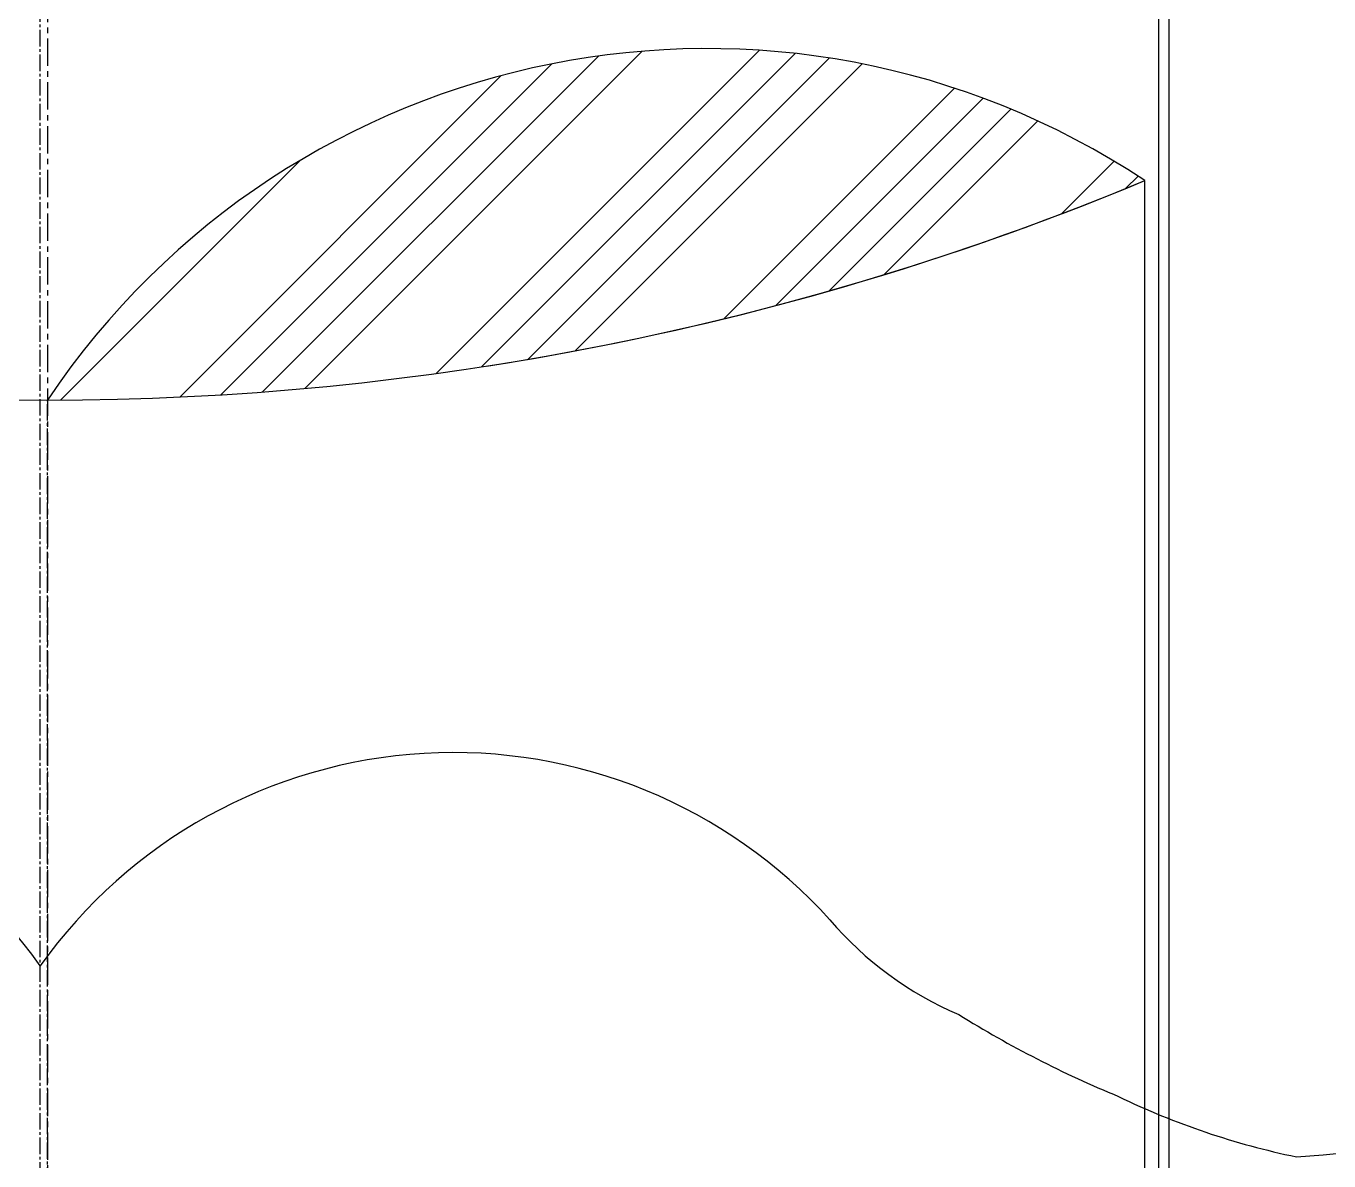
# Model space of a CAD drawing. Header units: millimetres. Extents: x 9612 to 23319, y 1863 to 14354.
# Drawn here: x 11680.3 to 11739.9, y 8591.5 to 8643.3 of the extents above; entities that cross this region are included whole.
import ezdxf

# ---------------------------------------------------------------- set-up
doc = ezdxf.new("R2010")
doc.units = ezdxf.units.MM
doc.header["$MEASUREMENT"] = 0
doc.linetypes.add('CENTER', pattern=[2, 1.25, -0.25, 0.25, -0.25])
doc.linetypes.add('CENTER2', pattern=[1.125, 0.75, -0.125, 0.125, -0.125])

# ---------------------------------------------------------------- blocks, each defined once
blk = doc.blocks.new('ijkkkkkkkkk')
at = {"linetype": 'Continuous'}
h = blk.add_hatch(dxfattribs=at)
h.set_pattern_fill('ANSI34', color=256, scale=12.041773)
h.set_pattern_definition([(44.98855, (-8721.785, -2624.8166), (-5.32176, 5.319633), []), (44.98855, (-8720.011, -2624.8166), (-5.32176, 5.319633), []), (44.98855, (-8718.237, -2624.8166), (-5.32176, 5.319633), []), (44.98855, (-8716.463, -2624.8166), (-5.32176, 5.319633), [])])
edge = h.paths.add_edge_path()
edge.add_ellipse((1205.94232, 805.3915), major_axis=(130.45248, 0), ratio=0.9996004, start_angle=270, end_angle=292.6198649)
edge.add_ellipse((1236.07745, 654.77607), major_axis=(36.2919, 0), ratio=0.9996004, start_angle=56.4847269, end_angle=146.135138)
for p, q in [((1256.74454, 606.78155), (1256.74454, 1186.01506)), ((1257.22988, -1041.89229), (1257.22988, 739.71136))]:
    blk.add_line(p, q)
at = {"linetype": 'CENTER2'}
for p, q in [((1205.61422, 606.78155), (1205.61422, 1136.00153)), ((1205.94232, 534.55999), (1205.94232, 674.99114))]:
    blk.add_line(p, q, dxfattribs=at)
at = {"linetype": 'CENTER'}
blk.add_line((1205.94232, 793.51735), (1205.94232, 373.56985), dxfattribs=at)
at = {"linetype": 'Continuous'}
blk.add_line((1256.11635, 604.84528), (1256.11635, 685.02194), dxfattribs=at)
for centre, major_axis, ratio, start_param, end_param in [((1236.07745, 654.77607), (36.2919, 0), 0.9996004, 0.98584446, 2.55053931), ((1205.94232, 805.3915), (-130.45248, 0), 0.9996004, 1.17600521, 1.96558745), ((1205.94232, 805.3915), (130.45248, 0), 0.9996004, -1.41633673, -1.17600521), ((1186.72079, 635.69463), (16.39527, 16.39527), 1, 6.11611432, 7.90462872), ((1224.50765, 635.69463), (-16.39527, 16.39527), 1, 4.66174189, 6.45025629), ((1260.27305, 683.29737), (-30.39201, 30.39201), 1, 2.42075911, 3.32155665), ((1253.88555, 661.63945), (-11.32188, 11.32188), 1, 1.49241402, 1.95340887), ((1273.33562, 688.07833), (34.32736, 34.32736), 1, 3.36846754, 3.53777888), ((1269.97565, 674.21792), (24.40548, 24.40548), 1, 3.47542293, 3.72484675)]:
    blk.add_ellipse(centre, major_axis=major_axis, ratio=ratio, start_param=start_param, end_param=end_param, dxfattribs=at)

msp = doc.modelspace()

# ---------------------------------------------------------------- block references
msp.add_blockref('ijkkkkkkkkk', (10475.34511, 7951.25402))

doc.saveas('drawing.dxf')
